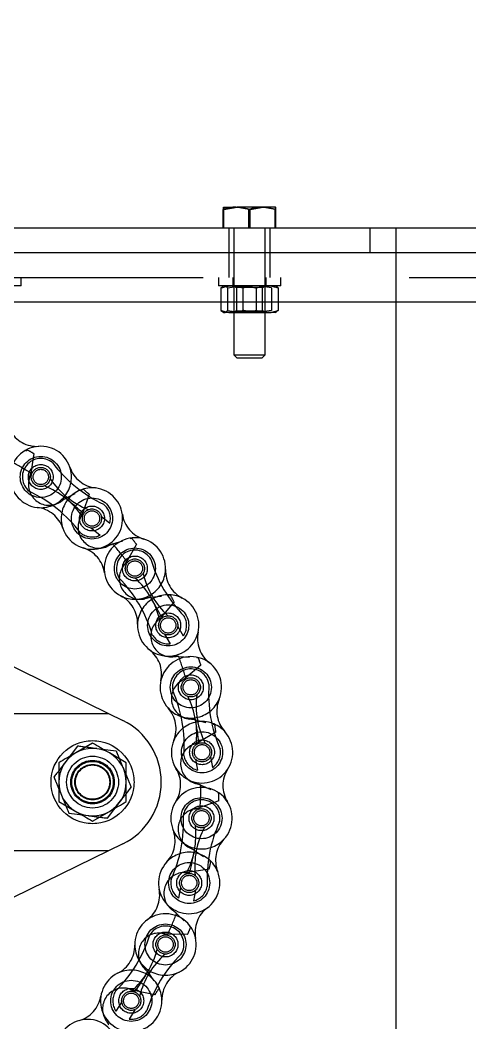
# Model space of a CAD drawing. Header units: metres. Extents: x 0 to 21025, y 0 to 14850.
# Drawn here: x 5756.3 to 5843, y 13640.7 to 13833.9 of the extents above; entities that cross this region are included whole.
import ezdxf

# ---------------------------------------------------------------- set-up
doc = ezdxf.new("R2010")
doc.units = ezdxf.units.M
doc.header["$LTSCALE"] = 25
doc.linetypes.add('HIDDEN2', pattern=[4.7625, 3.175, -1.5875])
doc.linetypes.add('PHANTOM', pattern=[63.5, 31.75, -6.35, 6.35, -6.35, 6.35, -6.35])
for name, color, linetype in [('SL4', 4, 'Continuous'), ('SRE', 2, 'PHANTOM'), ('ST1', 7, 'HIDDEN2')]:
    doc.layers.add(name, color=color, linetype=linetype)

msp = doc.modelspace()

# ---------------------------------------------------------------- linework, layer by layer
at = {"layer": 'SL4'}
for p, q in [((5795.439, 13793.896), (5795.439, 13797.449)), ((5795.499, 13797.896), (5795.498, 13797.895)), ((5795.5, 13797.896), (5798.09, 13797.896)), ((5795.561, 13797.449), (5798.09, 13797.896)), ((5795.561, 13793.896), (5795.561, 13797.449)), ((5803.089, 13797.896), (5798.09, 13797.896)), ((5800.62, 13797.449), (5803.089, 13797.896)), ((5800.62, 13793.896), (5800.62, 13797.449)), ((5805.498, 13797.896), (5803.089, 13797.896)), ((5805.5, 13797.895), (5805.499, 13797.896)), ((5805.558, 13793.896), (5805.558, 13797.449)), ((5668.499, 13793.896), (5823.739, 13793.896)), ((5823.739, 13789.133), (5823.739, 13793.896)), ((5823.739, 13793.896), (5828.739, 13793.896)), ((5828.739, 13789.133), (5828.739, 13793.896)), ((5828.739, 13793.896), (5873.499, 13793.896)), ((4878.736, 13789.133), (5823.739, 13789.133)), ((5668.499, 13789.133), (5823.739, 13789.133)), ((5823.739, 13789.133), (5828.736, 13789.133)), ((5828.736, 13545.133), (5828.736, 13789.133)), ((5828.736, 13789.133), (5873.974, 13789.133)), ((5828.736, 13779.608), (4878.736, 13779.608)), ((5736.115, 13718.574), (5773.303, 13700.383)), ((5753.131, 13700.383), (5773.303, 13700.383)), ((5773.303, 13700.383), (5776.058, 13699.036)), ((5770.236, 13694.639), (5766.986, 13692.762)), ((5776.736, 13690.886), (5773.486, 13692.762)), ((5763.736, 13683.381), (5766.986, 13681.504)), ((5770.236, 13679.628), (5773.486, 13681.504)), ((5773.303, 13673.883), (5736.115, 13655.693)), ((5773.303, 13673.883), (5753.131, 13673.883)), ((5776.058, 13675.231), (5773.303, 13673.883))]:
    msp.add_line(p, q, dxfattribs=at)
for radius, start, end in [(13.25, 296.06522, 63.93478), (6.5, 60, 120), (6.5, 120, 180), (6.5, 0, 60), (6.5, 180, 240), (6.5, 300, 0), (6.5, 240, 300)]:
    msp.add_arc((5770.236, 13687.133), radius, start, end, dxfattribs=at)
for points, knots in [([(5795.439, 13797.449), (5795.444, 13797.505), (5795.463, 13797.768), (5795.484, 13797.84), (5795.5, 13797.896)], [0, 0, 0, 0, 0.2110008, 1, 1, 1, 1]), ([(5795.5, 13797.896), (5795.505, 13797.891), (5795.525, 13797.87), (5795.545, 13797.632), (5795.561, 13797.449)], [0, 0, 0, 0, 0.2318493, 1, 1, 1, 1]), ([(5798.09, 13797.896), (5798.15, 13797.895), (5799.005, 13797.889), (5799.842, 13797.661), (5800.62, 13797.449)], [0, 0, 0, 0, 0.0702006, 1, 1, 1, 1]), ([(5803.089, 13797.896), (5803.148, 13797.895), (5803.982, 13797.889), (5804.799, 13797.661), (5805.558, 13797.449)], [0, 0, 0, 0, 0.0702006, 1, 1, 1, 1]), ([(5805.558, 13797.449), (5805.543, 13797.632), (5805.523, 13797.87), (5805.502, 13797.891), (5805.498, 13797.896)], [0, 0, 0, 0, 0.76815073, 1, 1, 1, 1]), ([(5773.486, 13692.762), (5773.409, 13692.807), (5772.312, 13693.441), (5771.236, 13694.062), (5770.236, 13694.639)], [0, 0, 0, 0, 0.0702148, 1, 1, 1, 1]), ([(5766.986, 13692.762), (5766.909, 13692.718), (5765.812, 13692.084), (5764.736, 13691.463), (5763.736, 13690.886)], [0, 0, 0, 0, 0.0702148, 1, 1, 1, 1]), ([(5763.736, 13690.886), (5763.736, 13689.948), (5763.736, 13688.71), (5763.736, 13687.44), (5763.736, 13687.133)], [0, 0, 0, 0, 0.7581486, 1, 1, 1, 1]), ([(5776.736, 13687.133), (5776.736, 13687.44), (5776.736, 13688.71), (5776.736, 13689.948), (5776.736, 13690.886)], [0, 0, 0, 0, 0.2418514, 1, 1, 1, 1]), ([(5763.736, 13687.133), (5763.736, 13686.147), (5763.736, 13684.876), (5763.736, 13683.654), (5763.736, 13683.381)], [0, 0, 0, 0, 0.7762867, 1, 1, 1, 1]), ([(5776.736, 13683.381), (5776.736, 13683.654), (5776.736, 13684.876), (5776.736, 13686.147), (5776.736, 13687.133)], [0, 0, 0, 0, 0.2237133, 1, 1, 1, 1]), ([(5766.986, 13681.504), (5767.063, 13681.46), (5768.161, 13680.826), (5769.236, 13680.205), (5770.236, 13679.628)], [0, 0, 0, 0, 0.0702148, 1, 1, 1, 1]), ([(5773.486, 13681.504), (5773.563, 13681.549), (5774.661, 13682.182), (5775.736, 13682.803), (5776.736, 13683.381)], [0, 0, 0, 0, 0.0702148, 1, 1, 1, 1])]:
    msp.add_open_spline(points, degree=3, knots=knots, dxfattribs=at)
at = {"layer": 'SRE'}
msp.add_circle((5828.736, 13711.954), 200.805, dxfattribs=at)
at = {"layer": 'ST1'}
for p, q in [((5800.378, 13797.449), (5797.908, 13797.896)), ((5800.378, 13793.896), (5800.378, 13797.449)), ((5805.437, 13797.449), (5802.907, 13797.896)), ((5805.437, 13793.896), (5805.437, 13797.449)), ((5796.499, 13793.896), (5796.499, 13789.133)), ((5797.499, 13793.896), (5797.499, 13769.45)), ((5803.499, 13769.45), (5803.499, 13793.896)), ((5804.499, 13789.133), (5804.499, 13793.896)), ((5823.739, 13789.133), (5823.739, 13793.896)), ((5796.499, 13789.133), (5796.499, 13784.371)), ((5804.499, 13784.371), (5804.499, 13789.133)), ((4878.736, 13784.371), (5878.736, 13784.371)), ((5756.499, 13782.771), (5756.499, 13784.371)), ((5794.499, 13784.371), (5794.499, 13782.771)), ((5797.299, 13784.371), (5797.299, 13782.771)), ((5803.699, 13782.771), (5803.699, 13784.371)), ((5806.499, 13782.771), (5806.499, 13784.371)), ((5756.499, 13782.771), (5752.664, 13782.771)), ((5802.583, 13782.771), (5794.499, 13782.771)), ((5794.982, 13782.324), (5795.371, 13782.595)), ((5794.982, 13782.324), (5794.982, 13778.017)), ((5795.499, 13782.771), (5795.327, 13782.671)), ((5796.266, 13782.324), (5799.024, 13782.771)), ((5796.266, 13782.324), (5796.266, 13778.017)), ((5797.499, 13782.771), (5797.999, 13782.421)), ((5797.499, 13782.771), (5797.499, 13782.745)), ((5803.499, 13782.745), (5797.499, 13782.745)), ((5797.499, 13782.745), (5797.999, 13782.395)), ((5798.799, 13782.421), (5797.999, 13782.421)), ((5797.999, 13782.421), (5797.999, 13782.395)), ((5802.199, 13782.395), (5797.999, 13782.395)), ((5797.999, 13782.395), (5797.999, 13777.921)), ((5802.999, 13782.421), (5798.799, 13782.421)), ((5799.215, 13782.324), (5799.215, 13778.017)), ((5801.783, 13782.324), (5801.783, 13778.017)), ((5804.732, 13782.324), (5801.973, 13782.771)), ((5802.999, 13782.395), (5802.199, 13782.395)), ((5806.499, 13782.771), (5802.583, 13782.771)), ((5802.999, 13782.421), (5803.499, 13782.771)), ((5802.999, 13782.395), (5803.499, 13782.745)), ((5802.999, 13782.395), (5802.999, 13782.421)), ((5802.999, 13777.921), (5802.999, 13782.395)), ((5803.499, 13782.745), (5803.499, 13782.771)), ((5804.732, 13782.324), (5804.732, 13778.017)), ((5805.671, 13782.671), (5805.499, 13782.771)), ((5806.016, 13782.324), (5805.627, 13782.595)), ((5806.016, 13782.324), (5806.016, 13778.017)), ((5878.736, 13779.608), (4878.736, 13779.608)), ((5878.736, 13779.608), (5828.736, 13779.608)), ((5794.982, 13778.017), (5795.624, 13777.571)), ((5795.327, 13777.67), (5795.499, 13777.571)), ((5795.624, 13777.571), (5795.499, 13777.571)), ((5799.024, 13777.571), (5795.624, 13777.571)), ((5796.266, 13778.017), (5799.024, 13777.571)), ((5797.999, 13777.946), (5797.499, 13777.596)), ((5797.999, 13777.921), (5797.499, 13777.571)), ((5797.499, 13777.596), (5798.459, 13777.596)), ((5797.999, 13777.946), (5802.999, 13777.946)), ((5797.999, 13777.921), (5802.999, 13777.921)), ((5798.459, 13777.596), (5803.499, 13777.596)), ((5803.899, 13777.571), (5799.024, 13777.571)), ((5804.732, 13778.017), (5801.973, 13777.571)), ((5803.499, 13777.596), (5802.999, 13777.946)), ((5803.499, 13777.571), (5802.999, 13777.921)), ((5805.499, 13777.571), (5803.899, 13777.571)), ((5806.016, 13778.017), (5805.374, 13777.571)), ((5805.499, 13777.571), (5805.671, 13777.67)), ((5797.499, 13769.45), (5803.499, 13769.45)), ((5797.499, 13769.45), (5798.053, 13768.896)), ((5798.053, 13768.896), (5802.944, 13768.896)), ((5802.944, 13768.896), (5803.499, 13769.45)), ((5757.357, 13750.978), (5757.612, 13751.175)), ((5758.904, 13750.414), (5758.327, 13746.657)), ((5768.168, 13743.413), (5768.454, 13743.562)), ((5765.081, 13741.812), (5766.902, 13742.757)), ((5769.59, 13742.582), (5768.351, 13738.989)), ((5771.912, 13738.369), (5773.561, 13737.031)), ((5770.052, 13736.077), (5771.701, 13734.738)), ((5774.131, 13733.015), (5776.092, 13733.619)), ((5777.456, 13734.04), (5777.763, 13734.135)), ((5778.706, 13732.968), (5776.845, 13729.653)), ((5781.466, 13722.744), (5783.502, 13722.988)), ((5784.92, 13723.158), (5785.239, 13723.197)), ((5785.958, 13721.88), (5783.536, 13718.951)), ((5786.652, 13717.12), (5787.726, 13715.288)), ((5784.105, 13715.628), (5785.179, 13713.795)), ((5786.848, 13711.328), (5788.895, 13711.205)), ((5790.321, 13711.119), (5790.642, 13711.1)), ((5791.114, 13709.676), (5788.208, 13707.227)), ((5790.106, 13699.134), (5792.097, 13698.648)), ((5793.486, 13698.309), (5793.798, 13698.232)), ((5794.008, 13696.747), (5790.711, 13694.856)), ((5767.361, 13694.066), (5765.078, 13691.088)), ((5774.803, 13693.09), (5771.082, 13693.578)), ((5790.076, 13691.545), (5790.438, 13689.452)), ((5792.985, 13692.047), (5793.347, 13689.954)), ((5791.134, 13686.555), (5793.005, 13685.721)), ((5794.547, 13683.51), (5790.966, 13682.238)), ((5794.313, 13685.139), (5794.606, 13685.008)), ((5773.111, 13680.2), (5775.395, 13683.178)), ((5765.67, 13681.177), (5769.39, 13680.689)), ((5789.899, 13673.994), (5791.591, 13672.84)), ((5792.775, 13672.033), (5793.039, 13671.853)), ((5792.714, 13670.388), (5788.963, 13669.776)), ((5787.205, 13666.899), (5786.808, 13664.813)), ((5790.105, 13666.348), (5789.708, 13664.261)), ((5786.442, 13661.856), (5787.9, 13660.419)), ((5788.921, 13659.413), (5789.149, 13659.188)), ((5788.568, 13657.805), (5784.768, 13657.873)), ((5780.872, 13650.53), (5782.05, 13648.856)), ((5782.241, 13646.165), (5778.514, 13646.91)), ((5782.876, 13647.683), (5783.06, 13647.422)), ((5775.857, 13644.834), (5774.752, 13643.02)), ((5778.378, 13643.299), (5777.274, 13641.485))]:
    msp.add_line(p, q, dxfattribs=at)
for centre, radius in [((5760.261, 13745.922), 3.96), ((5760.261, 13745.922), 2.398), ((5760.261, 13745.922), 1.845), ((5760.261, 13745.922), 1.476), ((5770.123, 13737.92), 3.96), ((5770.123, 13737.92), 2.399), ((5770.123, 13737.92), 1.845), ((5770.123, 13737.92), 1.476), ((5778.397, 13728.286), 3.96), ((5778.397, 13728.286), 2.399), ((5778.397, 13728.286), 1.845), ((5778.397, 13728.286), 1.476), ((5784.819, 13717.329), 3.96), ((5784.819, 13717.329), 2.399), ((5784.819, 13717.329), 1.845), ((5784.819, 13717.329), 1.476), ((5789.18, 13705.401), 3.96), ((5789.18, 13705.401), 2.398), ((5789.18, 13705.401), 1.845), ((5789.18, 13705.401), 1.476), ((5770.236, 13687.133), 8), ((5791.342, 13692.887), 3.96), ((5791.342, 13692.887), 2.398), ((5791.342, 13692.887), 1.845), ((5791.342, 13692.887), 1.476), ((5770.236, 13687.133), 5), ((5770.236, 13687.133), 4.2), ((5770.236, 13687.133), 4), ((5770.236, 13687.133), 3.4), ((5770.236, 13687.133), 3.309), ((5791.235, 13680.187), 3.96), ((5791.235, 13680.187), 2.399), ((5791.235, 13680.187), 1.845), ((5791.235, 13680.187), 1.476), ((5788.862, 13667.711), 3.96), ((5788.862, 13667.711), 2.399), ((5788.862, 13667.711), 1.845), ((5788.862, 13667.711), 1.476), ((5784.299, 13655.859), 3.96), ((5784.299, 13655.859), 2.398), ((5784.299, 13655.859), 1.845), ((5784.299, 13655.859), 1.476), ((5777.693, 13645.012), 3.96), ((5777.693, 13645.012), 2.398), ((5777.693, 13645.012), 1.845), ((5777.693, 13645.012), 1.476)]:
    msp.add_circle(centre, radius, dxfattribs=at)
for centre, radius, start, end in [((5759.504, 13757.738), 5.92, 208.79625, 273.66287), ((5760.261, 13745.922), 5.92, 18.51062, 263.37724), ((5720.736, 13687.133), 73.9, 58.90363, 60.06662), ((5760.261, 13745.922), 3.552, 50.94393, 230.94393), ((5720.736, 13687.133), 70.4, 57.72676, 61.24349), ((5760.261, 13745.922), 5.92, 263.3772, 18.51065), ((5783.525, 13764.516), 26.322, 216.98408, 244.90378), ((5771.488, 13749.681), 5.92, 198.51062, 263.37724), ((5761.869, 13744.465), 4, 164.41231, 304.27223), ((5738.024, 13751.699), 20.92, 342.87577, 346.05305), ((5775.495, 13754.619), 16.175, 213.93693, 247.95093), ((5754.888, 13729.223), 16.175, 33.93693, 67.95093), ((5770.123, 13737.92), 5.92, 83.37726, 198.5106), ((5770.123, 13737.92), 5.92, 198.51062, 83.37724), ((5720.736, 13687.133), 73.9, 48.61791, 49.78091), ((5746.858, 13719.327), 26.322, 36.98408, 64.90378), ((5776.362, 13724.194), 20.92, 122.63148, 125.80876), ((5720.736, 13687.133), 70.4, 47.44104, 50.95778), ((5758.895, 13734.161), 5.92, 18.51062, 83.37724), ((5770.123, 13737.92), 3.552, 345.49729, 50.94393), ((5771.445, 13736.199), 4, 154.12659, 293.98651), ((5749.275, 13747.575), 20.92, 332.59006, 335.76734), ((5781.841, 13739.614), 5.92, 188.22498, 253.0916), ((5770.123, 13737.92), 3.552, 230.94393, 296.39057), ((5778.397, 13728.286), 5.92, 357.93934, 242.80596), ((5720.736, 13687.133), 73.9, 38.3322, 39.49519), ((5766.679, 13726.592), 5.92, 8.22498, 73.0916), ((5782.085, 13713.666), 20.92, 112.34577, 115.52304), ((5720.736, 13687.133), 70.4, 37.15533, 40.67206), ((5778.397, 13728.286), 3.552, 30.37265, 210.37265), ((5806.711, 13737.519), 26.322, 196.4128, 224.3325), ((5779.391, 13726.356), 4, 143.84088, 283.7008), ((5778.397, 13728.286), 5.92, 242.80602, 357.9393), ((5759.608, 13741.508), 20.92, 322.30435, 325.48162), ((5790.23, 13727.86), 5.92, 177.93934, 242.80596), ((5756.505, 13708.095), 26.322, 16.4128, 44.3325), ((5767.5, 13714.539), 16.175, 13.36565, 47.37965), ((5795.716, 13731.075), 16.175, 193.36565, 227.37965), ((5772.986, 13717.755), 5.92, 357.93934, 62.80596), ((5784.819, 13717.329), 5.92, 177.93934, 62.80596), ((5784.819, 13717.329), 5.92, 62.8059, 177.9394), ((5785.837, 13702.285), 20.92, 102.06005, 105.23733), ((5720.736, 13687.133), 70.4, 26.86961, 30.38635), ((5720.736, 13687.133), 73.9, 28.04648, 29.20948), ((5768.693, 13733.693), 20.92, 312.01863, 315.19591), ((5784.819, 13717.329), 3.552, 324.92601, 30.37265), ((5785.452, 13715.253), 4, 133.55516, 273.41508), ((5784.819, 13717.329), 3.552, 210.37265, 275.81929), ((5796.385, 13714.797), 5.92, 167.65371, 232.52033), ((5777.614, 13707.933), 5.92, 347.65371, 52.52033), ((5789.18, 13705.401), 5.92, 337.36808, 222.2347), ((5787.496, 13690.418), 20.92, 91.77434, 94.95162), ((5720.736, 13687.133), 70.4, 16.5839, 20.10063), ((5720.736, 13687.133), 73.9, 17.76077, 18.92376), ((5789.18, 13705.401), 3.552, 9.80139, 189.80139), ((5789.433, 13703.245), 4, 123.26945, 263.12937), ((5776.236, 13724.382), 20.92, 301.73292, 304.9102), ((5761.589, 13694.191), 26.322, 355.84154, 23.76124), ((5818.933, 13704.097), 26.322, 175.84154, 203.76124), ((5789.18, 13705.401), 5.92, 222.23463, 337.36814), ((5774.148, 13696.36), 16.175, 352.79439, 26.80839), ((5806.375, 13701.928), 16.175, 172.79439, 206.80839), ((5800.109, 13700.845), 5.92, 157.36808, 222.2347), ((5780.414, 13697.443), 5.92, 337.36808, 42.2347), ((5787.01, 13678.445), 20.92, 81.48862, 84.6659), ((5720.736, 13687.133), 70.4, 6.29818, 9.81492), ((5791.342, 13692.887), 5.92, 42.23471, 157.36808), ((5720.736, 13687.133), 73.9, 7.47506, 8.63805), ((5791.342, 13692.887), 5.92, 157.36808, 42.2347), ((5791.206, 13690.72), 4, 112.98373, 252.84365), ((5781.995, 13713.874), 20.92, 291.4472, 294.62448), ((5791.342, 13692.887), 3.552, 304.35475, 9.80139), ((5791.342, 13692.887), 3.552, 189.80139, 255.24803), ((5781.296, 13686.621), 5.92, 327.08245, 31.94907), ((5801.281, 13686.453), 5.92, 147.08245, 211.94907), ((5791.235, 13680.187), 5.92, 316.79682, 201.66344), ((5784.393, 13666.751), 20.92, 71.20291, 74.38019), ((5720.736, 13687.133), 70.4, 356.01247, 359.52921), ((5791.235, 13680.187), 3.552, 349.23013, 169.23013), ((5720.736, 13687.133), 73.9, 357.18934, 358.35233), ((5790.714, 13678.08), 4, 102.69802, 242.55794), ((5785.785, 13702.506), 20.92, 281.16149, 284.33877), ((5761.464, 13679.386), 26.322, 335.27028, 3.18998), ((5818.633, 13668.512), 26.322, 155.27028, 183.18998), ((5780.231, 13675.816), 5.92, 316.79682, 21.66344), ((5791.235, 13680.187), 5.92, 201.66338, 316.79686), ((5773.984, 13677.005), 16.175, 332.22313, 6.23713), ((5806.113, 13670.893), 16.175, 152.22313, 186.23713), ((5799.866, 13672.082), 5.92, 136.79682, 201.66344), ((5779.731, 13655.712), 20.92, 60.91719, 64.09447), ((5720.736, 13687.133), 70.4, 345.72676, 349.24349), ((5788.862, 13667.711), 5.92, 21.66343, 136.79682), ((5720.736, 13687.133), 73.9, 346.90363, 348.06662), ((5788.862, 13667.711), 5.92, 136.79682, 21.66344), ((5787.973, 13665.73), 4, 92.41231, 232.27223), ((5788.862, 13667.711), 3.552, 169.23013, 234.67677), ((5787.485, 13690.644), 20.92, 270.87577, 274.05305), ((5777.254, 13665.375), 5.92, 306.51118, 11.3778), ((5788.862, 13667.711), 3.552, 283.78349, 349.23013), ((5773.172, 13645.683), 20.92, 50.63148, 53.80876), ((5795.906, 13658.195), 5.92, 126.51118, 191.3778), ((5784.299, 13655.859), 5.92, 296.22554, 181.09216), ((5720.736, 13687.133), 70.4, 335.44104, 338.95778), ((5784.299, 13655.859), 3.552, 328.65885, 148.65885), ((5720.736, 13687.133), 73.9, 336.61791, 337.78091), ((5756.145, 13665.57), 26.322, 314.699, 342.6187), ((5783.07, 13654.069), 4, 82.12659, 221.98651), ((5787.039, 13678.669), 20.92, 260.59006, 263.76734), ((5772.461, 13655.633), 5.92, 296.22554, 1.09216), ((5767.03, 13658.941), 16.175, 311.65185, 345.66585), ((5784.299, 13655.859), 5.92, 181.09219, 296.22552), ((5794.963, 13641.93), 16.175, 131.65185, 165.66585), ((5805.847, 13635.301), 26.322, 134.699, 162.6187), ((5777.693, 13645.012), 5.92, 1.09221, 116.2255), ((5764.928, 13636.986), 20.92, 40.34577, 43.52304), ((5789.531, 13645.238), 5.92, 116.22554, 181.09216), ((5777.693, 13645.012), 5.92, 116.22554, 1.09216), ((5720.736, 13687.133), 70.4, 325.15533, 328.67206), ((5776.165, 13643.47), 4, 71.84088, 211.7008), ((5777.693, 13645.012), 3.552, 148.65885, 214.10549), ((5784.462, 13666.967), 20.92, 250.30435, 253.48162), ((5720.736, 13687.133), 73.9, 326.3322, 327.49519), ((5766.005, 13646.904), 5.92, 285.9399, 350.80652), ((5777.693, 13645.012), 3.552, 263.21221, 328.65885), ((5769.257, 13635.519), 5.92, 275.65427, 160.52089), ((5755.264, 13629.901), 20.92, 30.06005, 33.23733)]:
    msp.add_arc(centre, radius, start, end, dxfattribs=at)
for points, knots in [([(5797.908, 13797.896), (5797.85, 13797.895), (5797.016, 13797.889), (5796.199, 13797.661), (5795.439, 13797.449)], [0, 0, 0, 0, 0.0702006, 1, 1, 1, 1]), ([(5802.907, 13797.896), (5802.847, 13797.895), (5801.993, 13797.889), (5801.156, 13797.661), (5800.378, 13797.449)], [0, 0, 0, 0, 0.07020058, 1, 1, 1, 1]), ([(5805.498, 13797.896), (5805.482, 13797.84), (5805.461, 13797.768), (5805.441, 13797.505), (5805.437, 13797.449)], [0, 0, 0, 0, 0.78899924, 1, 1, 1, 1]), ([(5794.982, 13782.324), (5795.16, 13782.392), (5795.85, 13782.653), (5796.566, 13782.721), (5797.099, 13782.771)], [0, 0, 0, 0, 0.2575513, 1, 1, 1, 1]), ([(5795.624, 13782.771), (5795.639, 13782.77), (5795.856, 13782.764), (5796.068, 13782.536), (5796.266, 13782.324)], [0, 0, 0, 0, 0.0702006, 1, 1, 1, 1]), ([(5797.099, 13782.771), (5797.291, 13782.764), (5798.007, 13782.739), (5798.705, 13782.5), (5799.215, 13782.324)], [0, 0, 0, 0, 0.2686336, 1, 1, 1, 1]), ([(5799.024, 13782.771), (5799.09, 13782.77), (5800.021, 13782.764), (5800.934, 13782.536), (5801.783, 13782.324)], [0, 0, 0, 0, 0.0702006, 1, 1, 1, 1]), ([(5801.973, 13782.771), (5801.908, 13782.77), (5800.976, 13782.764), (5800.064, 13782.536), (5799.215, 13782.324)], [0, 0, 0, 0, 0.0702006, 1, 1, 1, 1]), ([(5801.783, 13782.324), (5801.96, 13782.392), (5802.65, 13782.653), (5803.367, 13782.721), (5803.899, 13782.771)], [0, 0, 0, 0, 0.25755135, 1, 1, 1, 1]), ([(5803.899, 13782.771), (5804.092, 13782.764), (5804.808, 13782.739), (5805.505, 13782.5), (5806.016, 13782.324)], [0, 0, 0, 0, 0.2686336, 1, 1, 1, 1]), ([(5794.982, 13778.017), (5795.16, 13777.95), (5795.85, 13777.688), (5796.566, 13777.621), (5797.099, 13777.571)], [0, 0, 0, 0, 0.2575513, 1, 1, 1, 1]), ([(5795.624, 13777.571), (5795.639, 13777.571), (5795.856, 13777.578), (5796.068, 13777.805), (5796.266, 13778.017)], [0, 0, 0, 0, 0.0702006, 1, 1, 1, 1]), ([(5797.099, 13777.571), (5797.291, 13777.577), (5798.007, 13777.602), (5798.705, 13777.842), (5799.215, 13778.017)], [0, 0, 0, 0, 0.2686336, 1, 1, 1, 1]), ([(5799.024, 13777.571), (5799.09, 13777.571), (5800.021, 13777.578), (5800.934, 13777.805), (5801.783, 13778.017)], [0, 0, 0, 0, 0.0702006, 1, 1, 1, 1]), ([(5801.973, 13777.571), (5801.908, 13777.571), (5800.976, 13777.578), (5800.064, 13777.805), (5799.215, 13778.017)], [0, 0, 0, 0, 0.0702006, 1, 1, 1, 1]), ([(5801.783, 13778.017), (5801.96, 13777.95), (5802.65, 13777.688), (5803.367, 13777.621), (5803.899, 13777.571)], [0, 0, 0, 0, 0.25755135, 1, 1, 1, 1]), ([(5803.899, 13777.571), (5804.092, 13777.577), (5804.808, 13777.602), (5805.505, 13777.842), (5806.016, 13778.017)], [0, 0, 0, 0, 0.2686336, 1, 1, 1, 1]), ([(5771.082, 13693.578), (5770.994, 13693.59), (5769.737, 13693.755), (5768.506, 13693.916), (5767.361, 13694.066)], [0, 0, 0, 0, 0.0702148, 1, 1, 1, 1]), ([(5774.803, 13693.09), (5774.924, 13692.799), (5775.392, 13691.669), (5775.879, 13690.495), (5776.241, 13689.623)], [0, 0, 0, 0, 0.2575513, 1, 1, 1, 1]), ([(5765.078, 13691.088), (5765.024, 13691.018), (5764.253, 13690.012), (5763.497, 13689.026), (5762.795, 13688.11)], [0, 0, 0, 0, 0.0702148, 1, 1, 1, 1]), ([(5776.241, 13689.623), (5776.371, 13689.308), (5776.858, 13688.135), (5777.332, 13686.992), (5777.678, 13686.157)], [0, 0, 0, 0, 0.2686336, 1, 1, 1, 1]), ([(5762.795, 13688.11), (5762.915, 13687.819), (5763.384, 13686.689), (5763.871, 13685.515), (5764.232, 13684.643)], [0, 0, 0, 0, 0.2575513, 1, 1, 1, 1]), ([(5775.395, 13683.178), (5775.449, 13683.249), (5776.22, 13684.255), (5776.976, 13685.24), (5777.678, 13686.157)], [0, 0, 0, 0, 0.07021477, 1, 1, 1, 1]), ([(5764.232, 13684.643), (5764.363, 13684.328), (5764.849, 13683.155), (5765.323, 13682.012), (5765.67, 13681.177)], [0, 0, 0, 0, 0.2686336, 1, 1, 1, 1]), ([(5769.39, 13680.689), (5769.479, 13680.677), (5770.735, 13680.512), (5771.966, 13680.35), (5773.111, 13680.2)], [0, 0, 0, 0, 0.07021477, 1, 1, 1, 1])]:
    msp.add_open_spline(points, degree=3, knots=knots, dxfattribs=at)

doc.saveas('drawing.dxf')
